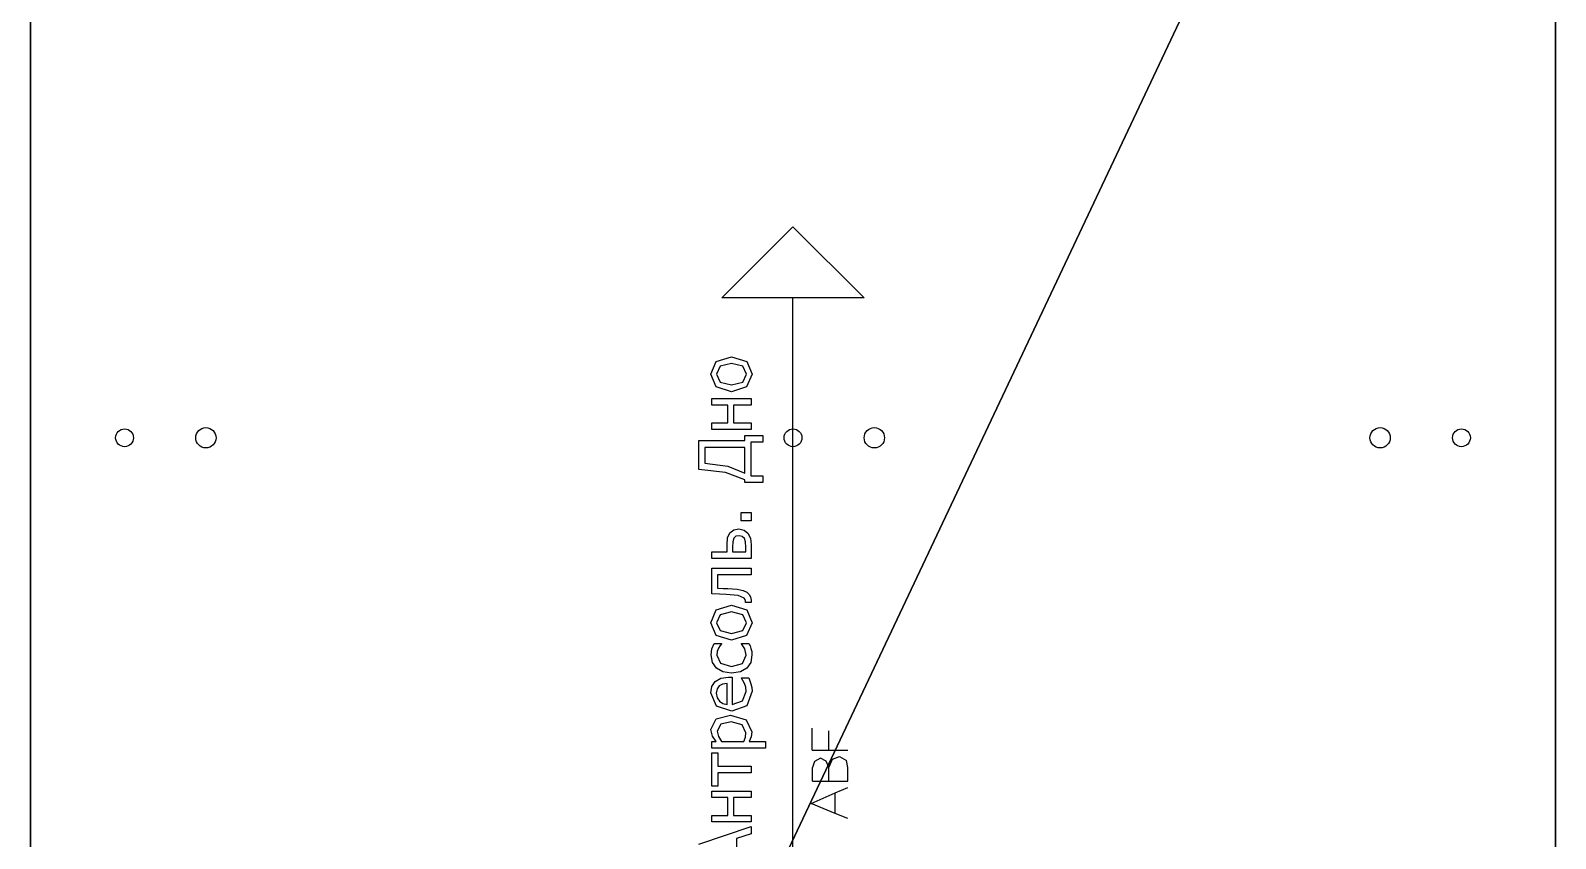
# Model space of a CAD drawing. Header units: millimetres. Extents: x -4450 to 26, y -548 to 1271.
# Drawn here: x -3840 to -3240, y 635 to 953 of the extents above; entities that cross this region are included whole.
import ezdxf

# ---------------------------------------------------------------- set-up
doc = ezdxf.new("R2010")
doc.units = ezdxf.units.MM
doc.header["$LTSCALE"] = 25.4
doc.layers.get('0').update_dxf_attribs({"true_color": 0xffffff})
for name, color, linetype, true_color in [('ABF_cuttingLines', 190, 'Continuous', 0x9900ff), ('ABF_Label', 252, 'Continuous', 0x777799), ('D7-DEPTHF-$44817', 134, 'Continuous', 0x009987), ('D8-DEPTH12-$38878', 252, 'Continuous', 0x777799)]:
    doc.layers.add(name, color=color, linetype=linetype, true_color=true_color)

# ---------------------------------------------------------------- blocks, each defined once
blk = doc.blocks.new('Group25#2')
at = {"layer": 'D7-DEPTHF-$44817', "color": 0}
blk.add_circle((9, 0), 3.5, dxfattribs=at)
at = {"layer": 'D8-DEPTH12-$38878', "color": 0}
blk.add_circle((9, -32), 4, dxfattribs=at)
blk = doc.blocks.new('Group29#1')
at = {"layer": 'D7-DEPTHF-$44817', "color": 0}
blk.add_circle((9, 0), 3.5, dxfattribs=at)
at = {"layer": 'D8-DEPTH12-$38878', "color": 0}
blk.add_circle((9, 32), 4, dxfattribs=at)
blk = doc.blocks.new('Group37#1')
at = {"layer": 'D7-DEPTHF-$44817', "color": 0}
blk.add_circle((9, 0), 3.5, dxfattribs=at)
at = {"layer": 'D8-DEPTH12-$38878', "color": 0}
blk.add_circle((9, -32), 4, dxfattribs=at)
blk = doc.blocks.new('Group63#1')
at = {"layer": 'ABF_Label', "color": 0}
for p, q in [((-1.14, 23.51), (3.26, 10.47)), ((91.69, 16.9), (92.39, 23.51)), ((92.39, 23.51), (99.66, 23.51)), ((99.66, 23.51), (99.66, 12.01)), ((4.36, 10.47), (4.36, 20.25)), ((4.36, 20.25), (6.01, 20.25)), ((6.01, 20.25), (6.01, 16.29)), ((10.44, 16.29), (10.44, 20.25)), ((10.44, 20.25), (12.09, 20.25)), ((12.09, 20.25), (12.09, 10.47)), ((13.3, 18.8), (13.3, 20.25)), ((13.3, 20.25), (21.61, 20.25)), ((21.61, 20.25), (21.61, 18.8)), ((22.83, 6.86), (22.83, 20.25)), ((22.83, 20.25), (24.48, 20.25)), ((24.48, 20.25), (24.48, 19.23)), ((24.48, 19.23), (25.84, 20.15)), ((25.84, 20.15), (27.48, 20.52)), ((27.48, 20.52), (30.1, 19.19)), ((30.1, 19.19), (31.04, 15.62)), ((32.07, 15.3), (33.33, 19.11)), ((33.33, 19.11), (36.6, 20.52)), ((36.51, 19.16), (35.39, 18.97)), ((37.62, 18.97), (36.51, 19.16)), ((36.6, 20.52), (38.21, 20.26)), ((38.21, 20.26), (39.44, 19.44)), ((39.44, 19.44), (40.25, 18.06)), ((41.86, 17.57), (42.79, 19.15)), ((42.79, 19.15), (44.23, 20.13)), ((44.23, 20.13), (46.08, 20.48)), ((46.08, 20.48), (47.63, 20.25)), ((47.63, 20.25), (48.97, 19.72)), ((48.97, 19.72), (48.97, 17.88)), ((49.78, 15.35), (50.98, 19.16)), ((50.98, 19.16), (54.15, 20.52)), ((54.15, 19.1), (52.17, 18.18)), ((54.15, 20.52), (57.33, 19.17)), ((56.13, 18.18), (54.15, 19.1)), ((57.33, 19.17), (58.52, 15.35)), ((61.28, 18.38), (61.34, 20.25)), ((61.34, 20.25), (67.78, 20.25)), ((67.78, 20.25), (67.78, 10.47)), ((70.17, 10.47), (70.17, 20.25)), ((70.17, 20.25), (71.81, 20.25)), ((71.81, 20.25), (71.81, 16.44)), ((94.02, 22), (93.23, 16.26)), ((97.93, 22), (94.02, 22)), ((97.93, 12.01), (97.93, 22)), ((102.44, 10.47), (102.44, 20.25)), ((102.44, 20.25), (104.09, 20.25)), ((104.09, 20.25), (104.09, 16.29)), ((108.52, 16.29), (108.52, 20.25)), ((108.52, 20.25), (110.17, 20.25)), ((110.17, 20.25), (110.17, 10.47)), ((111.85, 15.35), (113.05, 19.16)), ((113.05, 19.16), (116.23, 20.52)), ((116.23, 19.1), (114.24, 18.18)), ((116.23, 20.52), (119.4, 19.17)), ((118.2, 18.18), (116.23, 19.1)), ((119.4, 19.17), (120.59, 15.35)), ((6.01, 16.29), (10.44, 16.29)), ((16.63, 18.8), (13.3, 18.8)), ((16.63, 10.47), (16.63, 18.8)), ((21.61, 18.8), (18.28, 18.8)), ((18.28, 18.8), (18.28, 10.47)), ((25.72, 18.64), (24.48, 17.84)), ((24.48, 17.84), (24.48, 12.3)), ((27.07, 18.95), (25.72, 18.64)), ((28.81, 18.03), (27.07, 18.95)), ((28.63, 12.69), (29.34, 15.43)), ((29.34, 15.43), (28.81, 18.03)), ((31.04, 15.62), (29.87, 11.72)), ((33.37, 11.56), (32.07, 15.3)), ((33.99, 17.54), (33.75, 16.45)), ((33.75, 16.45), (38.92, 16.45)), ((34.55, 18.39), (33.99, 17.54)), ((35.39, 18.97), (34.55, 18.39)), ((38.36, 18.41), (37.62, 18.97)), ((38.77, 17.6), (38.36, 18.41)), ((38.92, 16.45), (38.77, 17.6)), ((40.25, 18.06), (40.53, 16.08)), ((40.53, 16.08), (40.53, 15.19)), ((41.52, 15.35), (41.86, 17.57)), ((41.85, 13.09), (41.52, 15.35)), ((44, 18.08), (43.22, 15.35)), ((43.22, 15.35), (43.97, 12.64)), ((46.05, 19.05), (44, 18.08)), ((46.95, 18.92), (46.05, 19.05)), ((47.75, 18.61), (46.95, 18.92)), ((48.42, 18.22), (47.75, 18.61)), ((48.87, 17.88), (48.42, 18.22)), ((48.97, 17.88), (48.87, 17.88)), ((50.94, 11.58), (49.78, 15.35)), ((52.17, 18.18), (51.47, 15.35)), ((51.47, 15.35), (52.17, 12.56)), ((56.12, 12.55), (56.82, 15.35)), ((56.82, 15.35), (56.13, 18.18)), ((58.52, 15.35), (57.33, 11.54)), ((60.92, 13.68), (61.21, 16.68)), ((61.21, 16.68), (61.28, 18.38)), ((62.67, 16.26), (62.49, 13.95)), ((62.72, 17.47), (62.67, 16.26)), ((62.77, 18.87), (62.72, 17.47)), ((66.14, 18.87), (62.77, 18.87)), ((66.14, 10.47), (66.14, 18.87)), ((71.81, 16.44), (73.63, 16.44)), ((73.63, 16.44), (75.35, 16.33)), ((75.35, 16.33), (76.56, 15.77)), ((76.56, 15.77), (77.32, 14.8)), ((89.85, 12.01), (91.69, 16.9)), ((93.23, 16.26), (91.53, 12.01)), ((104.09, 16.29), (108.52, 16.29)), ((113.02, 11.58), (111.85, 15.35)), ((114.24, 18.18), (113.55, 15.35)), ((113.55, 15.35), (114.24, 12.56)), ((118.19, 12.55), (118.89, 15.35)), ((118.89, 15.35), (118.2, 18.18)), ((120.59, 15.35), (119.4, 11.54)), ((0.25, 14.11), (-4.74, 14.11)), ((1.43, 10.47), (0.25, 14.11)), ((10.44, 14.87), (6.01, 14.87)), ((6.01, 14.87), (6.01, 10.47)), ((10.44, 10.47), (10.44, 14.87)), ((24.48, 12.3), (25.59, 11.87)), ((25.59, 11.87), (26.64, 11.75)), ((26.64, 11.75), (28.63, 12.69)), ((29.87, 11.72), (26.92, 10.27)), ((37, 10.24), (33.37, 11.56)), ((40.53, 15.19), (33.75, 15.19)), ((33.75, 15.19), (34.61, 12.58)), ((34.61, 12.58), (36.98, 11.68)), ((36.98, 11.68), (38.04, 11.8)), ((38.04, 11.8), (38.98, 12.11)), ((38.98, 12.11), (39.74, 12.5)), ((39.74, 12.5), (40.25, 12.86)), ((40.25, 12.86), (40.34, 12.86)), ((40.34, 12.86), (40.34, 11.06)), ((42.79, 11.5), (41.85, 13.09)), ((44.23, 10.56), (42.79, 11.5)), ((43.97, 12.64), (46.05, 11.68)), ((46.05, 11.68), (47.59, 12.01)), ((47.59, 12.01), (48.87, 12.87)), ((48.87, 12.87), (48.97, 12.87)), ((48.97, 12.87), (48.97, 11.02)), ((54.15, 10.2), (50.94, 11.58)), ((52.17, 12.56), (54.15, 11.61)), ((54.15, 11.61), (56.12, 12.55)), ((57.33, 11.54), (54.15, 10.2)), ((59.15, 10.47), (59.15, 11.9)), ((59.15, 11.9), (59.23, 11.9)), ((59.23, 11.9), (59.36, 11.89)), ((59.36, 11.89), (59.51, 11.89)), ((59.51, 11.89), (59.93, 11.95)), ((59.93, 11.95), (60.29, 12.17)), ((60.29, 12.17), (60.92, 13.68)), ((61.74, 11.56), (61.22, 10.97)), ((62.17, 12.46), (61.74, 11.56)), ((62.49, 13.95), (62.17, 12.46)), ((73.04, 15.11), (71.81, 15.11)), ((71.81, 15.11), (71.81, 11.78)), ((71.81, 11.78), (73, 11.78)), ((73, 11.78), (74.36, 11.85)), ((74.38, 15.06), (73.04, 15.11)), ((74.36, 11.85), (75.19, 12.14)), ((75.22, 14.8), (74.38, 15.06)), ((75.19, 12.14), (75.71, 12.68)), ((75.72, 14.25), (75.22, 14.8)), ((75.71, 12.68), (75.88, 13.47)), ((75.88, 13.47), (75.72, 14.25)), ((77.29, 12.21), (76.52, 11.27)), ((77.58, 13.5), (77.29, 12.21)), ((77.32, 14.8), (77.58, 13.5)), ((79.62, 10.47), (79.62, 12.96)), ((79.62, 12.96), (81.71, 12.96)), ((81.71, 12.96), (81.71, 10.47)), ((89.15, 7.51), (89.15, 12.01)), ((89.15, 12.01), (89.85, 12.01)), ((91.53, 12.01), (97.93, 12.01)), ((99.66, 12.01), (100.9, 12.01)), ((100.9, 12.01), (100.9, 7.51)), ((108.52, 14.87), (104.09, 14.87)), ((104.09, 14.87), (104.09, 10.47)), ((108.52, 10.47), (108.52, 14.87)), ((116.23, 10.2), (113.02, 11.58)), ((114.24, 12.56), (116.23, 11.61)), ((116.23, 11.61), (118.19, 12.55)), ((119.4, 11.54), (116.23, 10.2)), ((3.26, 10.47), (1.43, 10.47)), ((6.01, 10.47), (4.36, 10.47)), ((12.09, 10.47), (10.44, 10.47)), ((18.28, 10.47), (16.63, 10.47)), ((25.63, 10.44), (24.48, 10.96)), ((24.48, 10.96), (24.48, 6.86)), ((26.92, 10.27), (25.63, 10.44)), ((37.98, 10.31), (37, 10.24)), ((38.85, 10.51), (37.98, 10.31)), ((39.62, 10.78), (38.85, 10.51)), ((40.34, 11.06), (39.62, 10.78)), ((46.08, 10.25), (44.23, 10.56)), ((46.94, 10.31), (46.08, 10.25)), ((47.69, 10.5), (46.94, 10.31)), ((48.36, 10.74), (47.69, 10.5)), ((48.97, 11.02), (48.36, 10.74)), ((59.45, 10.46), (59.15, 10.47)), ((59.81, 10.45), (59.45, 10.46)), ((60.58, 10.58), (59.81, 10.45)), ((61.22, 10.97), (60.58, 10.58)), ((67.78, 10.47), (66.14, 10.47)), ((73.59, 10.47), (70.17, 10.47)), ((75.28, 10.65), (73.59, 10.47)), ((76.52, 11.27), (75.28, 10.65)), ((81.71, 10.47), (79.62, 10.47)), ((99.25, 10.5), (90.79, 10.5)), ((90.79, 10.5), (90.79, 7.51)), ((99.25, 7.51), (99.25, 10.5)), ((104.09, 10.47), (102.44, 10.47)), ((110.17, 10.47), (108.52, 10.47)), ((24.48, 6.86), (22.83, 6.86)), ((90.79, 7.51), (89.15, 7.51)), ((100.9, 7.51), (99.25, 7.51)), ((-102.23, 0), (135.25, 0)), ((6.49, -10.57), (8.95, -4.58)), ((8.95, -4.58), (11.61, -10.57)), ((14.53, -4.88), (17.96, -4.88)), ((14.53, -4.88), (14.53, -8.98)), ((19.51, -5.38), (17.96, -4.88)), ((20.29, -6.84), (19.51, -5.38)), ((19.55, -8.25), (20.29, -6.84)), ((22.27, -4.79), (22.27, -8.97)), ((22.27, -4.79), (27.81, -4.79)), ((5.21, -13.72), (6.49, -10.57)), ((6.49, -10.57), (11.61, -10.57)), ((11.61, -10.57), (13.01, -13.72)), ((14.53, -8.98), (14.53, -13.72)), ((14.53, -8.98), (17.96, -8.98)), ((17.96, -8.98), (19.55, -8.25)), ((17.96, -8.98), (20.04, -9.9)), ((20.04, -9.9), (20.74, -11.59)), ((22.27, -8.97), (27.09, -8.97)), ((22.27, -8.97), (22.27, -13.72)), ((14.53, -13.72), (17.96, -13.72)), ((17.96, -13.72), (19.76, -13.36)), ((20.74, -11.59), (19.76, -13.36))]:
    blk.add_line(p, q, dxfattribs=at)
blk.add_polyline3d([(135.25, 17.78, 0), (153.03, 0, 0), (135.25, -17.78, 0), (135.25, 17.78, 0)], close=True, dxfattribs=at)
blk = doc.blocks.new('Group77#1')
at = {"layer": 'ABF_cuttingLines', "color": 0}
blk.add_polyline3d([(600, -1270, 0), (600, 0, 0), (0, 0, 0), (0, -1270, 0), (600, -1270, 0)], close=True, dxfattribs=at)
blk = doc.blocks.new('_______ ______#3')
at = {"layer": 'ABF_cuttingLines', "color": 0}
for p, q in [((0, 0), (0, -1270)), ((0, 0, 18), (0, -1270, 18)), ((0, 0), (0, -1270)), ((0, 0, 18), (0, -1270, 18)), ((600, -1270), (600, 0)), ((600, -1270, 18), (600, 0, 18)), ((600, -1270), (600, 0)), ((600, -1270, 18), (600, 0, 18))]:
    blk.add_line(p, q, dxfattribs=at)
at = {"color": 0, "rotation": 90.00000000000001}
for name, p in [('Group25#2', (37, -486, 18)), ('Group29#1', (563, -486, 18)), ('Group37#1', (300, -486, 18))]:
    blk.add_blockref(name, p, dxfattribs=at)
at = {"layer": 'ABF_cuttingLines', "color": 0}
blk.add_blockref('Group77#1', (0, 0, 18), dxfattribs=at)
at = {"layer": 'ABF_Label', "color": 0, "xscale": 1.574803149606299, "yscale": 1.574803149606299, "rotation": 90}
blk.add_blockref('Group63#1', (300, -635, 18), dxfattribs=at)
at = {"color": 0}
mesh = blk.add_polyface(dxfattribs=at)
corners = [(600, 0), (0, -1270), (0, 0), (600, -1270)]
mesh.append_faces([[corners[k] for k in face] for face in [(0, 1, 2), (1, 0, 3)]], dxfattribs={"vtx0": -1, "color": 0})
at = {"color": 7, "true_color": 0xffffff}
mesh = blk.add_polyface(dxfattribs=at)
corners = [(0, -1270, 18), (600, 0, 18), (0, 0, 18), (600, -1270, 18)]
mesh.append_faces([[corners[k] for k in face] for face in [(0, 1, 2), (1, 0, 3)]], dxfattribs={"vtx0": -1, "color": 7})
at = {"color": 0}
mesh = blk.add_polyface(dxfattribs=at)
corners = [(0, 0, 18), (0, -1270), (0, -1270, 18), (0, 0)]
mesh.append_faces([[corners[k] for k in face] for face in [(0, 1, 2), (1, 0, 3)]], dxfattribs={"vtx0": -1, "color": 0})
mesh = blk.add_polyface(dxfattribs=at)
corners = [(600, 0), (600, -1270, 18), (600, -1270), (600, 0, 18)]
mesh.append_faces([[corners[k] for k in face] for face in [(0, 1, 2), (1, 0, 3)]], dxfattribs={"vtx0": -1, "color": 0})
blk = doc.blocks.new('WOOD_OSB_THICKNESS_18')
at = {"color": 0}
blk.add_blockref('_______ ______#3', (-3840, 1270), dxfattribs=at)

msp = doc.modelspace()

# ---------------------------------------------------------------- block references
at = {"color": 0}
msp.add_blockref('WOOD_OSB_THICKNESS_18', (0, 0), dxfattribs=at)

doc.saveas('drawing.dxf')
